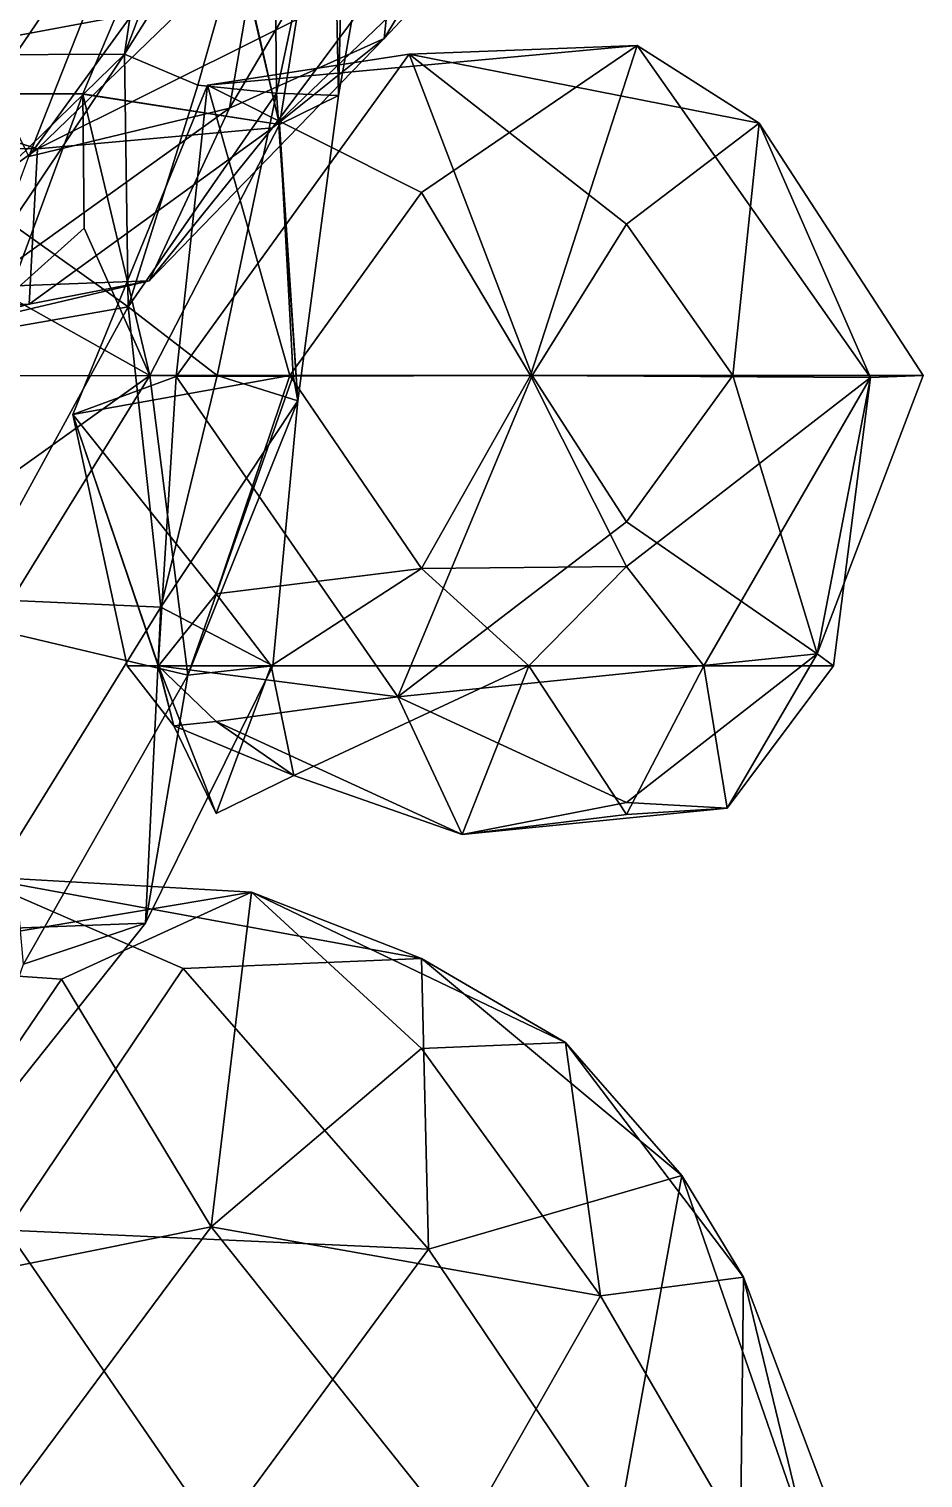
# Model space of a CAD drawing. Extents: x 290083 to 295691, y 4553739 to 4561622.
# Drawn here: x 290286.9 to 290341.8, y 4561209 to 4561298 of the extents above; entities that cross this region are included whole.
import ezdxf

# ---------------------------------------------------------------- set-up
doc = ezdxf.new("R2010")
doc.units = 0
doc.layers.add('Au_ppm_Pref_-_0_3', color=7, linetype='CONTINUOUS')

msp = doc.modelspace()

# ---------------------------------------------------------------- linework, layer by layer
at = {"layer": 'Au_ppm_Pref_-_0_3'}
for points in [[(290297.735, 4561311.684, 1650.044), (290270, 4561294.012, 1648.831), (290270, 4561332.062, 1649.938)], [(290292.763, 4561296.444, 1622.223), (290295.572, 4561315.389, 1616.365), (290283.399, 4561296.406, 1616.145)], [(290295.572, 4561315.389, 1616.365), (290284.247, 4561313.615, 1610.225), (290283.399, 4561296.406, 1616.145)], [(290298.817, 4561312.347, 1621.436), (290295.572, 4561315.389, 1616.365), (290292.763, 4561296.444, 1622.223)], [(290319.818, 4561315.617, 1578.51), (290308.724, 4561297.411, 1579.174), (290310.229, 4561311.799, 1585.823)], [(290319.818, 4561315.617, 1578.51), (290319.181, 4561308.523, 1573.921), (290308.724, 4561297.411, 1579.174)], [(290306.416, 4561314.331, 1634.087), (290301.953, 4561310.981, 1627.1), (290302.104, 4561294.038, 1633.125)], [(290305.917, 4561293.895, 1639.254), (290306.416, 4561314.331, 1634.087), (290302.104, 4561294.038, 1633.125)], [(290305.917, 4561293.895, 1639.254), (290309.183, 4561312.347, 1639.254), (290306.416, 4561314.331, 1634.087)], [(290281.133, 4561296.58, 1602.199), (290279.93, 4561309.824, 1604.587), (290293.021, 4561312.347, 1601.078)], [(290281.133, 4561296.58, 1602.199), (290293.021, 4561312.347, 1601.078), (290293.936, 4561308.017, 1597.678)], [(290292.763, 4561296.444, 1622.223), (290301.953, 4561310.981, 1627.1), (290298.817, 4561312.347, 1621.436)], [(290297.789, 4561311.828, 1650.051), (290302.302, 4561292.119, 1645.426), (290297.735, 4561311.684, 1650.044)], [(290305.551, 4561312.172, 1644.723), (290302.302, 4561292.119, 1645.426), (290297.789, 4561311.828, 1650.051)], [(290310.229, 4561311.799, 1585.823), (290308.724, 4561297.411, 1579.174), (290299.215, 4561293.119, 1585.561)], [(290310.229, 4561311.799, 1585.823), (290299.215, 4561293.119, 1585.561), (290302.34, 4561311.406, 1592.657)], [(290305.551, 4561312.172, 1644.723), (290305.917, 4561293.895, 1639.254), (290302.302, 4561292.119, 1645.426)], [(290309.183, 4561312.347, 1639.254), (290305.917, 4561293.895, 1639.254), (290305.551, 4561312.172, 1644.723)], [(290270, 4561294.012, 1648.831), (290297.735, 4561311.684, 1650.044), (290290.219, 4561294.012, 1649.34)], [(290286.888, 4561290.154, 1592.078), (290293.936, 4561308.017, 1597.678), (290302.34, 4561311.406, 1592.657)], [(290286.888, 4561290.154, 1592.078), (290302.34, 4561311.406, 1592.657), (290299.215, 4561293.119, 1585.561)], [(290297.735, 4561311.684, 1650.044), (290302.302, 4561292.119, 1645.426), (290290.219, 4561294.012, 1649.34)], [(290297.278, 4561294.529, 1627.375), (290301.953, 4561310.981, 1627.1), (290292.763, 4561296.444, 1622.223)], [(290301.953, 4561310.981, 1627.1), (290297.278, 4561294.529, 1627.375), (290302.104, 4561294.038, 1633.125)], [(290308.724, 4561297.411, 1579.174), (290319.181, 4561308.523, 1573.921), (290301.863, 4561291.919, 1574.006)], [(290319.181, 4561308.523, 1573.921), (290308.865, 4561301.331, 1569.239), (290301.863, 4561291.919, 1574.006)], [(290293.936, 4561308.017, 1597.678), (290284.758, 4561294.529, 1597.678), (290281.133, 4561296.58, 1602.199)], [(290284.758, 4561294.529, 1597.678), (290293.936, 4561308.017, 1597.678), (290286.888, 4561290.154, 1592.078)], [(290301.863, 4561291.919, 1574.006), (290308.865, 4561301.331, 1569.239), (290287.436, 4561290.627, 1567.832)], [(290308.865, 4561301.331, 1569.239), (290296.632, 4561299.539, 1562.874), (290287.436, 4561290.627, 1567.832)], [(290273.117, 4561295.16, 1562.18), (290296.632, 4561299.539, 1562.874), (290285.81, 4561300.279, 1558.02)], [(290273.117, 4561295.16, 1562.18), (290287.436, 4561290.627, 1567.832), (290296.632, 4561299.539, 1562.874)], [(290308.724, 4561297.411, 1579.174), (290294.297, 4561282.526, 1579.86), (290299.215, 4561293.119, 1585.561)], [(290308.724, 4561297.411, 1579.174), (290301.863, 4561291.919, 1574.006), (290294.297, 4561282.526, 1579.86)], [(290310.256, 4561296.445, 1532.145), (290324.274, 4561296.97, 1538.801), (290297.876, 4561294.531, 1538.391)], [(290324.274, 4561296.97, 1538.801), (290311.008, 4561287.939, 1542.028), (290297.876, 4561294.531, 1538.391)], [(290324.274, 4561296.97, 1538.801), (290310.256, 4561296.445, 1532.145), (290331.756, 4561292.202, 1533.495)], [(290317.711, 4561276.711, 1541.445), (290311.008, 4561287.939, 1542.028), (290324.274, 4561296.97, 1538.801)], [(290324.274, 4561296.97, 1538.801), (290338.59, 4561276.584, 1538.649), (290317.711, 4561276.711, 1541.445)], [(290331.756, 4561292.202, 1533.495), (290338.59, 4561276.584, 1538.649), (290324.274, 4561296.97, 1538.801)], [(290283.399, 4561296.406, 1616.145), (290280.389, 4561284.377, 1621.436), (290292.763, 4561296.444, 1622.223)], [(290292.763, 4561296.444, 1622.223), (290280.389, 4561284.377, 1621.436), (290285.81, 4561286.035, 1624.544)], [(290285.81, 4561286.035, 1624.544), (290292.994, 4561280.932, 1628.521), (290292.763, 4561296.444, 1622.223)], [(290297.278, 4561294.529, 1627.375), (290292.763, 4561296.444, 1622.223), (290292.994, 4561280.932, 1628.521)], [(290317.805, 4561276.711, 1529.611), (290310.256, 4561296.445, 1532.145), (290295.946, 4561276.656, 1531.544)], [(290310.256, 4561296.445, 1532.145), (290297.876, 4561294.531, 1538.391), (290295.946, 4561276.656, 1531.544)], [(290317.805, 4561276.711, 1529.611), (290323.608, 4561285.995, 1529.251), (290310.256, 4561296.445, 1532.145)], [(290310.256, 4561296.445, 1532.145), (290323.608, 4561285.995, 1529.251), (290331.756, 4561292.202, 1533.495)], [(290273.117, 4561295.16, 1562.18), (290260.274, 4561290.671, 1567.467), (290287.436, 4561290.627, 1567.832)], [(290290.219, 4561294.012, 1649.34), (290290.203, 4561293.99, 1649.341), (290270, 4561294.012, 1648.831)], [(290290.203, 4561293.99, 1649.341), (290285.65, 4561281.591, 1650.081), (290270, 4561294.012, 1648.831)], [(290290.203, 4561293.99, 1649.341), (290290.29, 4561285.764, 1649.911), (290285.65, 4561281.591, 1650.081)], [(290289.608, 4561274.319, 1537.73), (290295.946, 4561276.656, 1531.544), (290297.876, 4561294.531, 1538.391)], [(290289.608, 4561274.319, 1537.73), (290297.876, 4561294.531, 1538.391), (290302.935, 4561276.711, 1542.091)], [(290290.219, 4561294.012, 1649.34), (290302.302, 4561292.119, 1645.426), (290290.203, 4561293.99, 1649.341)], [(290290.203, 4561293.99, 1649.341), (290294.338, 4561276.711, 1649.213), (290290.29, 4561285.764, 1649.911)], [(290302.302, 4561292.119, 1645.426), (290294.338, 4561276.711, 1649.213), (290290.203, 4561293.99, 1649.341)], [(290292.994, 4561280.932, 1628.521), (290302.104, 4561294.038, 1633.125), (290297.278, 4561294.529, 1627.375)], [(290298.456, 4561276.711, 1633.314), (290302.104, 4561294.038, 1633.125), (290292.994, 4561280.932, 1628.521)], [(290302.935, 4561276.711, 1542.091), (290297.876, 4561294.531, 1538.391), (290311.008, 4561287.939, 1542.028)], [(290298.456, 4561276.711, 1633.314), (290303.416, 4561275.164, 1639.414), (290302.104, 4561294.038, 1633.125)], [(290303.416, 4561275.164, 1639.414), (290305.917, 4561293.895, 1639.254), (290302.104, 4561294.038, 1633.125)], [(290283.89, 4561282.14, 1584.895), (290286.888, 4561290.154, 1592.078), (290299.215, 4561293.119, 1585.561)], [(290283.89, 4561282.14, 1584.895), (290299.215, 4561293.119, 1585.561), (290294.297, 4561282.526, 1579.86)], [(290303.416, 4561275.164, 1639.414), (290302.302, 4561292.119, 1645.426), (290305.917, 4561293.895, 1639.254)], [(290331.756, 4561292.202, 1533.495), (290323.608, 4561285.995, 1529.251), (290330.149, 4561276.711, 1529.262)], [(290341.826, 4561276.711, 1532.346), (290331.756, 4561292.202, 1533.495), (290330.149, 4561276.711, 1529.262)], [(290331.756, 4561292.202, 1533.495), (290341.826, 4561276.711, 1532.346), (290338.59, 4561276.584, 1538.649)], [(290286.918, 4561281.089, 1574.212), (290294.297, 4561282.526, 1579.86), (290301.863, 4561291.919, 1574.006)], [(290286.918, 4561281.089, 1574.212), (290301.863, 4561291.919, 1574.006), (290287.436, 4561290.627, 1567.832)], [(290303.129, 4561276.711, 1645.193), (290294.338, 4561276.711, 1649.213), (290302.302, 4561292.119, 1645.426)], [(290302.302, 4561292.119, 1645.426), (290303.416, 4561275.164, 1639.414), (290303.129, 4561276.711, 1645.193)], [(290260.274, 4561290.671, 1567.467), (290273.211, 4561280.442, 1569.225), (290287.436, 4561290.627, 1567.832)], [(290273.211, 4561280.442, 1569.225), (290286.918, 4561281.089, 1574.212), (290287.436, 4561290.627, 1567.832)], [(290317.711, 4561276.711, 1541.445), (290302.935, 4561276.711, 1542.091), (290311.008, 4561287.939, 1542.028)], [(290273.597, 4561277.531, 1627.571), (290292.994, 4561280.932, 1628.521), (290285.81, 4561286.035, 1624.544)], [(290317.805, 4561276.711, 1529.611), (290330.149, 4561276.711, 1529.262), (290323.608, 4561285.995, 1529.251)], [(290294.338, 4561276.711, 1649.213), (290285.65, 4561281.591, 1650.081), (290290.29, 4561285.764, 1649.911)], [(290273.24, 4561277.567, 1579.851), (290283.89, 4561282.14, 1584.895), (290294.297, 4561282.526, 1579.86)], [(290273.24, 4561277.567, 1579.851), (290294.297, 4561282.526, 1579.86), (290286.918, 4561281.089, 1574.212)], [(290285.65, 4561281.591, 1650.081), (290294.338, 4561276.711, 1649.213), (290283.007, 4561276.701, 1650.07)], [(290273.24, 4561277.567, 1579.851), (290286.918, 4561281.089, 1574.212), (290260.385, 4561279.517, 1573.494)], [(290273.211, 4561280.442, 1569.225), (290260.385, 4561279.517, 1573.494), (290286.918, 4561281.089, 1574.212)], [(290273.597, 4561277.531, 1627.571), (290283.187, 4561263.024, 1629.988), (290292.994, 4561280.932, 1628.521)], [(290294.997, 4561262.495, 1634.396), (290292.994, 4561280.932, 1628.521), (290283.187, 4561263.024, 1629.988)], [(290298.456, 4561276.711, 1633.314), (290292.994, 4561280.932, 1628.521), (290294.997, 4561262.495, 1634.396)], [(290280.531, 4561266.877, 1650.21), (290283.007, 4561276.701, 1650.07), (290294.338, 4561276.711, 1649.213)], [(290280.531, 4561266.877, 1650.21), (290294.338, 4561276.711, 1649.213), (290284.714, 4561261.143, 1649.866)], [(290296.662, 4561258.316, 1644.867), (290284.714, 4561261.143, 1649.866), (290294.338, 4561276.711, 1649.213)], [(290302.935, 4561276.711, 1542.091), (290298.409, 4561263.299, 1539.754), (290289.608, 4561274.319, 1537.73)], [(290294.844, 4561258.893, 1536.605), (290295.946, 4561276.656, 1531.544), (290289.608, 4561274.319, 1537.73)], [(290303.129, 4561276.711, 1645.193), (290296.662, 4561258.316, 1644.867), (290294.338, 4561276.711, 1649.213)], [(290309.571, 4561256.987, 1531.433), (290295.946, 4561276.656, 1531.544), (290294.844, 4561258.893, 1536.605)], [(290303.416, 4561275.164, 1639.414), (290298.456, 4561276.711, 1633.314), (290294.997, 4561262.495, 1634.396)], [(290309.571, 4561256.987, 1531.433), (290317.805, 4561276.711, 1529.611), (290295.946, 4561276.656, 1531.544)], [(290303.129, 4561276.711, 1645.193), (290303.416, 4561275.164, 1639.414), (290296.662, 4561258.316, 1644.867)], [(290298.409, 4561263.299, 1539.754), (290302.935, 4561276.711, 1542.091), (290311.008, 4561264.861, 1542.235)], [(290317.711, 4561276.711, 1541.445), (290311.008, 4561264.861, 1542.235), (290302.935, 4561276.711, 1542.091)], [(290317.805, 4561276.711, 1529.611), (290309.571, 4561256.987, 1531.433), (290323.608, 4561267.734, 1529.353)], [(290323.608, 4561264.98, 1540.314), (290311.008, 4561264.861, 1542.235), (290317.711, 4561276.711, 1541.445)], [(290338.59, 4561276.584, 1538.649), (290323.608, 4561264.98, 1540.314), (290317.711, 4561276.711, 1541.445)], [(290317.805, 4561276.711, 1529.611), (290323.608, 4561267.734, 1529.353), (290330.149, 4561276.711, 1529.262)], [(290335.327, 4561259.627, 1532.645), (290330.149, 4561276.711, 1529.262), (290323.608, 4561267.734, 1529.353)], [(290323.608, 4561264.98, 1540.314), (290338.59, 4561276.584, 1538.649), (290328.365, 4561258.893, 1540.528)], [(290336.319, 4561258.893, 1538.285), (290328.365, 4561258.893, 1540.528), (290338.59, 4561276.584, 1538.649)], [(290335.327, 4561259.627, 1532.645), (290341.826, 4561276.711, 1532.346), (290330.149, 4561276.711, 1529.262)], [(290338.59, 4561276.584, 1538.649), (290341.826, 4561276.711, 1532.346), (290335.327, 4561259.627, 1532.645)], [(290335.327, 4561259.627, 1532.645), (290336.319, 4561258.893, 1538.285), (290338.59, 4561276.584, 1538.649)], [(290294.997, 4561262.495, 1634.396), (290301.894, 4561258.893, 1639.254), (290303.416, 4561275.164, 1639.414)], [(290296.662, 4561258.316, 1644.867), (290303.416, 4561275.164, 1639.414), (290301.894, 4561258.893, 1639.254)], [(290294.844, 4561258.893, 1536.605), (290289.608, 4561274.319, 1537.73), (290292.928, 4561258.893, 1538.285)], [(290289.608, 4561274.319, 1537.73), (290298.409, 4561263.299, 1539.754), (290294.851, 4561258.893, 1539.962)], [(290292.928, 4561258.893, 1538.285), (290289.608, 4561274.319, 1537.73), (290294.851, 4561258.893, 1539.962)], [(290323.608, 4561267.734, 1529.353), (290309.571, 4561256.987, 1531.433), (290335.327, 4561259.627, 1532.645)], [(290298.409, 4561263.299, 1539.754), (290311.008, 4561264.861, 1542.235), (290301.782, 4561258.893, 1539.875)], [(290317.618, 4561258.893, 1541.109), (290301.782, 4561258.893, 1539.875), (290311.008, 4561264.861, 1542.235)], [(290323.608, 4561264.98, 1540.314), (290317.618, 4561258.893, 1541.109), (290311.008, 4561264.861, 1542.235)], [(290323.608, 4561264.98, 1540.314), (290328.365, 4561258.893, 1540.528), (290317.618, 4561258.893, 1541.109)], [(290294.997, 4561262.495, 1634.396), (290283.187, 4561263.024, 1629.988), (290282.716, 4561242.667, 1633.802)], [(290301.782, 4561258.893, 1539.875), (290294.851, 4561258.893, 1539.962), (290298.409, 4561263.299, 1539.754)], [(290294.997, 4561262.495, 1634.396), (290282.716, 4561242.667, 1633.802), (290294.068, 4561243.096, 1639.254)], [(290294.997, 4561262.495, 1634.396), (290294.068, 4561243.096, 1639.254), (290301.894, 4561258.893, 1639.254)], [(290296.662, 4561258.316, 1644.867), (290286.561, 4561240.563, 1645.448), (290284.714, 4561261.143, 1649.866)], [(290335.327, 4561259.627, 1532.645), (290309.571, 4561256.987, 1531.433), (290323.608, 4561250.493, 1535.485)], [(290323.608, 4561250.493, 1535.485), (290329.788, 4561250.152, 1538.285), (290335.327, 4561259.627, 1532.645)], [(290335.327, 4561259.627, 1532.645), (290329.788, 4561250.152, 1538.285), (290336.319, 4561258.893, 1538.285)], [(290294.844, 4561258.893, 1536.605), (290292.928, 4561258.893, 1538.285), (290295.803, 4561255.207, 1538.285)], [(290295.803, 4561255.207, 1538.285), (290292.928, 4561258.893, 1538.285), (290294.851, 4561258.893, 1539.962)], [(290301.894, 4561258.893, 1639.254), (290294.068, 4561243.096, 1639.254), (290296.662, 4561258.316, 1644.867)], [(290298.409, 4561255.467, 1537.143), (290309.571, 4561256.987, 1531.433), (290294.844, 4561258.893, 1536.605)], [(290294.844, 4561258.893, 1536.605), (290295.803, 4561255.207, 1538.285), (290298.409, 4561255.467, 1537.143)], [(290295.803, 4561255.207, 1538.285), (290294.851, 4561258.893, 1539.962), (290298.409, 4561249.828, 1541.307)], [(290298.409, 4561249.828, 1541.307), (290294.851, 4561258.893, 1539.962), (290301.782, 4561258.893, 1539.875)], [(290303.171, 4561252.158, 1538.285), (290298.409, 4561249.828, 1541.307), (290301.782, 4561258.893, 1539.875)], [(290303.171, 4561252.158, 1538.285), (290301.782, 4561258.893, 1539.875), (290317.618, 4561258.893, 1541.109)], [(290303.171, 4561252.158, 1538.285), (290317.618, 4561258.893, 1541.109), (290313.522, 4561248.529, 1536.985)], [(290313.522, 4561248.529, 1536.985), (290317.618, 4561258.893, 1541.109), (290323.608, 4561249.76, 1541.329)], [(290323.608, 4561249.76, 1541.329), (290317.618, 4561258.893, 1541.109), (290328.365, 4561258.893, 1540.528)], [(290329.788, 4561250.152, 1538.285), (290323.608, 4561249.76, 1541.329), (290328.365, 4561258.893, 1540.528)], [(290336.319, 4561258.893, 1538.285), (290329.788, 4561250.152, 1538.285), (290328.365, 4561258.893, 1540.528)], [(290296.662, 4561258.316, 1644.867), (290294.068, 4561243.096, 1639.254), (290286.561, 4561240.563, 1645.448)], [(290313.522, 4561248.529, 1536.985), (290309.571, 4561256.987, 1531.433), (290298.409, 4561255.467, 1537.143)], [(290323.608, 4561250.493, 1535.485), (290309.571, 4561256.987, 1531.433), (290313.522, 4561248.529, 1536.985)], [(290298.409, 4561255.467, 1537.143), (290295.803, 4561255.207, 1538.285), (290303.171, 4561252.158, 1538.285)], [(290303.171, 4561252.158, 1538.285), (290295.803, 4561255.207, 1538.285), (290298.409, 4561249.828, 1541.307)], [(290313.522, 4561248.529, 1536.985), (290298.409, 4561255.467, 1537.143), (290303.171, 4561252.158, 1538.285)], [(290323.608, 4561250.493, 1535.485), (290313.522, 4561248.529, 1536.985), (290329.788, 4561250.152, 1538.285)], [(290313.522, 4561248.529, 1536.985), (290323.608, 4561249.76, 1541.329), (290329.788, 4561250.152, 1538.285)], [(290283.344, 4561245.976, 1549.766), (290300.581, 4561244.998, 1556.478), (290274.598, 4561240.638, 1555.814)], [(290300.581, 4561244.998, 1556.478), (290283.344, 4561245.976, 1549.766), (290311.017, 4561240.914, 1550.047)], [(290296.367, 4561240.307, 1545.443), (290283.344, 4561245.976, 1549.766), (290285.57, 4561224.231, 1544.91)], [(290296.367, 4561240.307, 1545.443), (290311.017, 4561240.914, 1550.047), (290283.344, 4561245.976, 1549.766)], [(290288.903, 4561239.647, 1560.109), (290274.598, 4561240.638, 1555.814), (290300.581, 4561244.998, 1556.478)], [(290300.581, 4561244.998, 1556.478), (290298.086, 4561224.452, 1562.469), (290288.903, 4561239.647, 1560.109)], [(290298.086, 4561224.452, 1562.469), (290300.581, 4561244.998, 1556.478), (290311.008, 4561235.392, 1560.148)], [(290311.008, 4561235.392, 1560.148), (290300.581, 4561244.998, 1556.478), (290319.855, 4561235.769, 1556.103)], [(290300.581, 4561244.998, 1556.478), (290311.017, 4561240.914, 1550.047), (290319.855, 4561235.769, 1556.103)], [(290282.716, 4561242.667, 1633.802), (290282.273, 4561228.26, 1639.254), (290294.068, 4561243.096, 1639.254)], [(290294.068, 4561243.096, 1639.254), (290282.273, 4561228.26, 1639.254), (290286.561, 4561240.563, 1645.448)], [(290288.903, 4561239.647, 1560.109), (290275.474, 4561219.897, 1561.367), (290274.598, 4561240.638, 1555.814)], [(290296.367, 4561240.307, 1545.443), (290311.443, 4561223.078, 1544.607), (290311.017, 4561240.914, 1550.047)], [(290319.855, 4561235.769, 1556.103), (290311.017, 4561240.914, 1550.047), (290327.007, 4561227.598, 1549.676)], [(290311.443, 4561223.078, 1544.607), (290327.007, 4561227.598, 1549.676), (290311.017, 4561240.914, 1550.047)], [(290296.367, 4561240.307, 1545.443), (290285.57, 4561224.231, 1544.91), (290311.443, 4561223.078, 1544.607)], [(290288.903, 4561239.647, 1560.109), (290298.086, 4561224.452, 1562.469), (290275.474, 4561219.897, 1561.367)], [(290322.006, 4561220.215, 1560.273), (290298.086, 4561224.452, 1562.469), (290311.008, 4561235.392, 1560.148)], [(290322.006, 4561220.215, 1560.273), (290311.008, 4561235.392, 1560.148), (290319.855, 4561235.769, 1556.103)], [(290322.006, 4561220.215, 1560.273), (290319.855, 4561235.769, 1556.103), (290330.805, 4561221.344, 1555.137)], [(290330.805, 4561221.344, 1555.137), (290319.855, 4561235.769, 1556.103), (290327.007, 4561227.598, 1549.676)], [(290311.443, 4561223.078, 1544.607), (290323.059, 4561205.841, 1546.037), (290327.007, 4561227.598, 1549.676)], [(290323.059, 4561205.841, 1546.037), (290334.602, 4561205.61, 1550.311), (290327.007, 4561227.598, 1549.676)], [(290334.602, 4561205.61, 1550.311), (290330.805, 4561221.344, 1555.137), (290327.007, 4561227.598, 1549.676)], [(290298.489, 4561205.454, 1544.43), (290285.57, 4561224.231, 1544.91), (290273.658, 4561205.954, 1545.967)], [(290275.474, 4561219.897, 1561.367), (290298.086, 4561224.452, 1562.469), (290283.977, 4561205.447, 1563.793)], [(290298.086, 4561224.452, 1562.469), (290313.445, 4561205.183, 1562.71), (290283.977, 4561205.447, 1563.793)], [(290298.489, 4561205.454, 1544.43), (290311.443, 4561223.078, 1544.607), (290285.57, 4561224.231, 1544.91)], [(290298.086, 4561224.452, 1562.469), (290322.006, 4561220.215, 1560.273), (290313.445, 4561205.183, 1562.71)], [(290298.489, 4561205.454, 1544.43), (290323.059, 4561205.841, 1546.037), (290311.443, 4561223.078, 1544.607)], [(290322.006, 4561220.215, 1560.273), (290330.805, 4561221.344, 1555.137), (290330.61, 4561205.439, 1559.404)], [(290330.805, 4561221.344, 1555.137), (290336.794, 4561205.439, 1556.103), (290330.61, 4561205.439, 1559.404)], [(290336.794, 4561205.439, 1556.103), (290330.805, 4561221.344, 1555.137), (290334.602, 4561205.61, 1550.311)], [(290330.61, 4561205.439, 1559.404), (290313.445, 4561205.183, 1562.71), (290322.006, 4561220.215, 1560.273)]]:
    msp.add_3dface(points, dxfattribs=at)

doc.saveas('drawing.dxf')
